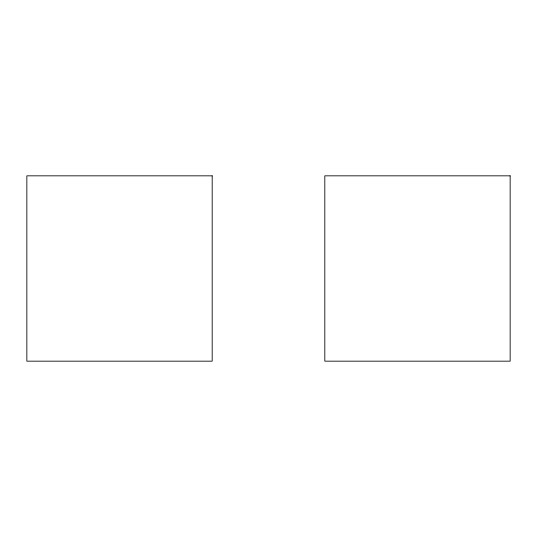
<?xml version="1.0" encoding="UTF-8"?>
<svg xmlns="http://www.w3.org/2000/svg" width="537" height="537" viewBox="0 0 537 537"><rect width="100%" height="100%" fill="white"/><g stroke="black" fill="none" stroke-linecap="round" stroke-linejoin="round"><path stroke-width="0.81" d="M212.189 175.834L26.85 175.834L26.85 361.166L212.189 361.166L212.189 175.834M510.15 175.834L324.811 175.834L324.811 361.166L510.15 361.166L510.15 175.834"/></g></svg>
